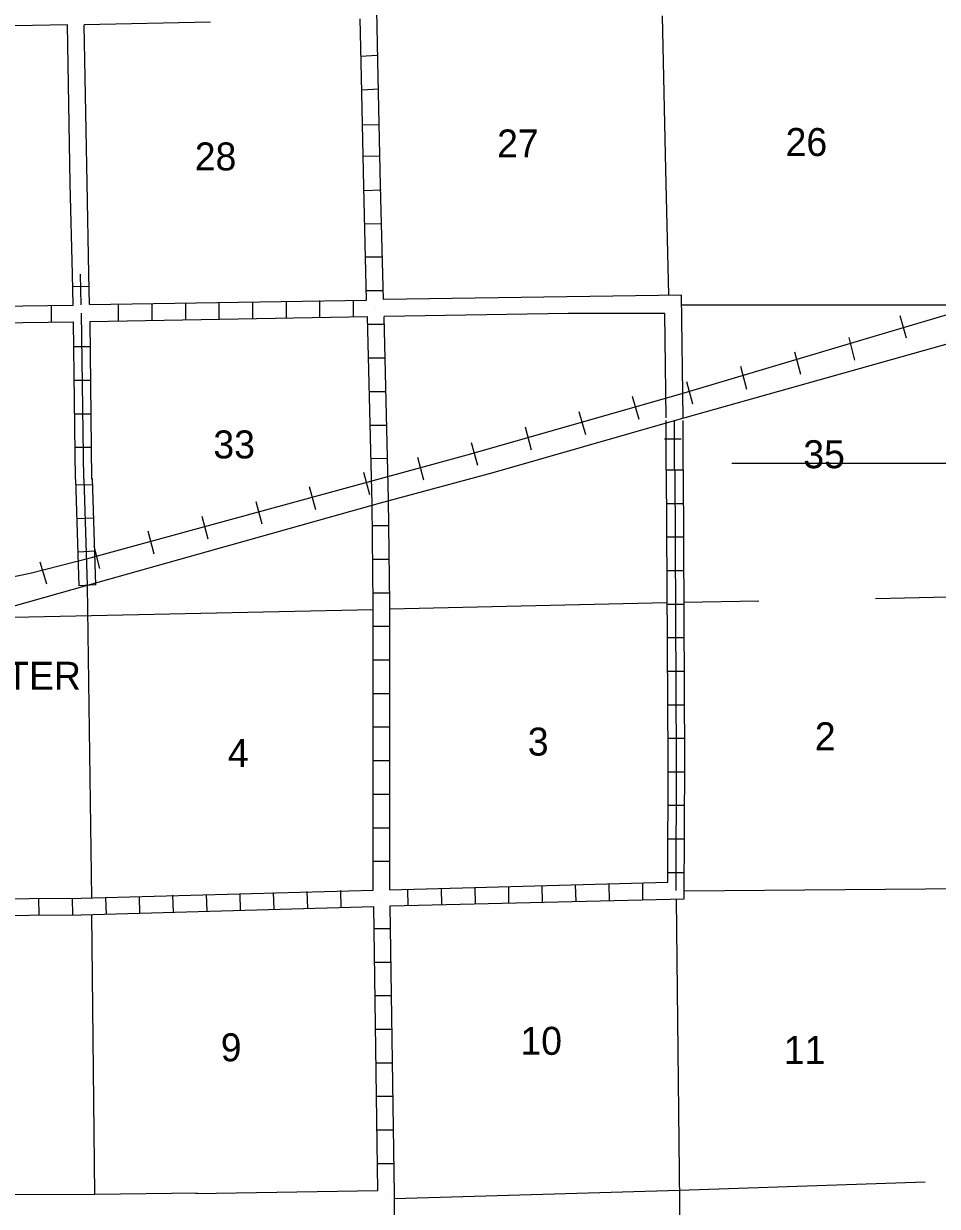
# Model space of a CAD drawing. Extents: x 1817418 to 2236108, y 15985408 to 16412015.
# Drawn here: x 1981149 to 1997488, y 16110217 to 16131359 of the extents above; entities that cross this region are included whole.
import ezdxf

# ---------------------------------------------------------------- set-up
doc = ezdxf.new("R2010")
doc.units = 0
for name, color, linetype in [('L1', 7, 'Continuous'), ('L10', 7, 'Continuous'), ('L11', 7, 'Continuous'), ('L13', 7, 'Continuous'), ('L14', 7, 'Continuous'), ('L15', 7, 'Continuous'), ('L16', 7, 'Continuous'), ('L5', 7, 'Continuous'), ('L8', 7, 'Continuous')]:
    doc.layers.add(name, color=color, linetype=linetype)

msp = doc.modelspace()

# ---------------------------------------------------------------- linework, layer by layer
at = {"layer": 'L1'}
msp.add_line((1993813, 16123502), (2005814, 16123502), dxfattribs=at)
at = {"layer": 'L10'}
for points in [[(1984492, 16131388), (1982234, 16131338)], [(1980592, 16110429), (1982424, 16110434)]]:
    msp.add_lwpolyline(points, dxfattribs=at)
at = {"layer": 'L11'}
for p, q in [((1981933, 16131338), (1976389, 16131231)), ((1981981, 16128502), (1981933, 16131338)), ((1982282, 16128513), (1982234, 16131338)), ((1982020, 16126881), (1981981, 16128502)), ((1982317, 16126883), (1982282, 16128513)), ((1992942, 16124310), (1992911, 16126504)), ((1992641, 16124310), (1992614, 16126179)), ((1982424, 16110434), (1984251, 16110460)), ((1984230, 16110450), (1987482, 16110503))]:
    msp.add_line(p, q, dxfattribs=at)
for points in [[(1992911, 16126504), (1987583, 16126427)], [(1992614, 16126179), (1990888, 16126179), (1987598, 16126126)]]:
    msp.add_lwpolyline(points, dxfattribs=at)
at = {"layer": 'L13'}
for p, q in [((1992630, 16128745), (1992571, 16131500)), ((1992688, 16126517), (1992630, 16128745)), ((1997942, 16121110), (1996379, 16121078)), ((1987398, 16120883), (1979990, 16120725)), ((1992656, 16121005), (1987699, 16120894)), ((1994298, 16121036), (1992957, 16121010)), ((1992817, 16115710), (1992887, 16109522)), ((1997271, 16110650), (1992875, 16110503)), ((1992875, 16110503), (1987783, 16110349))]:
    msp.add_line(p, q, dxfattribs=at)
for points in [[(1997844, 16126329), (1992915, 16126329)], [(1982371, 16115735), (1982292, 16121311)], [(1992964, 16115860), (1997990, 16115902)], [(1982424, 16110434), (1982371, 16115429)]]:
    msp.add_lwpolyline(points, dxfattribs=at)
at = {"layer": 'L15'}
for p, q in [((1996938, 16125736), (1996822, 16126137)), ((1996014, 16125345), (1995909, 16125746)), ((1995048, 16125086), (1994937, 16125487)), ((1994082, 16124817), (1993971, 16125229)), ((1993116, 16124558), (1993005, 16124959)), ((1992155, 16124283), (1992039, 16124695)), ((1991199, 16124009), (1991083, 16124421)), ((1990233, 16123734), (1990122, 16124146)), ((1989272, 16123460), (1989156, 16123866)), ((1988306, 16123201), (1988200, 16123602)), ((1987340, 16122937), (1987234, 16123333)), ((1986373, 16122668), (1986263, 16123080)), ((1985413, 16122409), (1985307, 16122810)), ((1984446, 16122145), (1984341, 16122546)), ((1983480, 16121876), (1983374, 16122288)), ((1982514, 16121617), (1982408, 16122018)), ((1981564, 16121337), (1981447, 16121733))]:
    msp.add_line(p, q, dxfattribs=at)
msp.add_lwpolyline([(1949932, 16120725), (1951975, 16120767), (1956532, 16120820), (1962192, 16120920), (1966901, 16120941), (1972582, 16121042), (1974214, 16121036), (1976996, 16121137), (1979557, 16121142), (1980022, 16121279), (1981263, 16121538), (1982340, 16121812), (1989082, 16123650), (1992899, 16124743), (1996342, 16125767), (2001331, 16127246)], dxfattribs=at)
at = {"layer": 'L5'}
for p, q in [((1992788, 16124262), (1998016, 16125736)), ((1989547, 16123333), (1992788, 16124262)), ((1987530, 16122795), (1989547, 16123333)), ((1982292, 16121321), (1987530, 16122795)), ((1980724, 16120883), (1982292, 16121321))]:
    msp.add_line(p, q, dxfattribs=at)
at = {"layer": 'L8'}
for p, q in [((1987171, 16130778), (1987472, 16130794)), ((1987197, 16130176), (1987498, 16130192)), ((1987208, 16129553), (1987509, 16129558)), ((1987224, 16128988), (1987524, 16128993)), ((1987239, 16128376), (1987540, 16128386)), ((1987255, 16127779), (1987556, 16127784)), ((1987266, 16127188), (1987567, 16127188)), ((1982033, 16126327), (1982020, 16126881)), ((1982179, 16126334), (1982167, 16126879)), ((1982329, 16126337), (1982317, 16126883)), ((1982324, 16126661), (1982026, 16126655)), ((1982329, 16126337), (1987282, 16126417)), ((1985249, 16126084), (1985249, 16126385)), ((1985851, 16126100), (1985851, 16126401)), ((1986447, 16126110), (1986447, 16126411)), ((1987049, 16126121), (1987049, 16126417)), ((1987282, 16126586), (1987583, 16126586)), ((1976849, 16126258), (1982033, 16126327)), ((1981648, 16126026), (1981648, 16126327)), ((1982223, 16123217), (1982181, 16126184)), ((1982847, 16126042), (1982847, 16126343)), ((1983448, 16126063), (1983448, 16126359)), ((1984050, 16126068), (1984050, 16126369)), ((1984647, 16126079), (1984647, 16126380)), ((1987440, 16126279), (1987440, 16126279)), ((1976849, 16125963), (1982039, 16126026)), ((1982076, 16123217), (1982039, 16126026)), ((1982340, 16126036), (1987297, 16126121)), ((1982371, 16123217), (1982340, 16126036)), ((1987382, 16122768), (1987297, 16126121)), ((1987297, 16125984), (1987598, 16125984)), ((1987672, 16122853), (1987598, 16126126)), ((1982039, 16125588), (1982340, 16125588)), ((1987313, 16125387), (1987614, 16125387)), ((1982049, 16124986), (1982350, 16124986)), ((1987329, 16124785), (1987630, 16124785)), ((1982055, 16124384), (1982355, 16124384)), ((1987340, 16124183), (1987641, 16124183)), ((1992641, 16123386), (1992641, 16124262)), ((1992788, 16124262), (1992788, 16124262)), ((1992788, 16123386), (1992788, 16124262)), ((1992942, 16123386), (1992942, 16124262)), ((1992609, 16123935), (1992905, 16123935)), ((1982065, 16123787), (1982366, 16123787)), ((1987356, 16123587), (1987656, 16123592)), ((1982139, 16121311), (1982081, 16123212)), ((1982223, 16123217), (1982223, 16123217)), ((1982234, 16123217), (1982234, 16123217)), ((1982292, 16121321), (1982234, 16123217)), ((1982440, 16121327), (1982382, 16123227)), ((1987514, 16123301), (1987514, 16123301)), ((1987524, 16123301), (1987524, 16123301)), ((1992646, 16123386), (1992947, 16123386)), ((1992788, 16123386), (1992788, 16123386)), ((1992799, 16123386), (1992799, 16123386)), ((1982382, 16123117), (1982081, 16123111)), ((1987530, 16122795), (1987530, 16122795)), ((1987699, 16120983), (1987672, 16122853)), ((1987398, 16120983), (1987382, 16122768)), ((1992646, 16122784), (1992947, 16122784)), ((1982408, 16122520), (1982107, 16122509)), ((1987382, 16122388), (1987683, 16122388)), ((1992656, 16122187), (1992957, 16122187)), ((1982424, 16121929), (1982123, 16121913)), ((1987392, 16121786), (1987688, 16121786)), ((1992656, 16121585), (1992957, 16121585)), ((1982440, 16121327), (1982139, 16121311)), ((1982292, 16121321), (1982292, 16121321)), ((1987398, 16121184), (1987699, 16121184)), ((1987398, 16115867), (1987398, 16120983)), ((1987551, 16120983), (1987551, 16120983)), ((1987699, 16115878), (1987699, 16120983)), ((1992656, 16120983), (1992957, 16120983)), ((1987398, 16120587), (1987699, 16120587)), ((1992667, 16120387), (1992963, 16120387)), ((1987398, 16119986), (1987699, 16119986)), ((1992667, 16119785), (1992963, 16119785)), ((1987398, 16119384), (1987699, 16119384)), ((1992667, 16119183), (1992963, 16119183)), ((1987398, 16118787), (1987699, 16118787)), ((1992672, 16118586), (1992973, 16118586)), ((1987398, 16118185), (1987699, 16118185)), ((1992672, 16117984), (1992973, 16117984)), ((1987398, 16117583), (1987699, 16117583)), ((1992672, 16117388), (1992973, 16117388)), ((1987398, 16116986), (1987699, 16116986)), ((1992667, 16116786), (1992963, 16116786)), ((1987398, 16116385), (1987699, 16116385)), ((1992667, 16116184), (1992963, 16116184)), ((1985613, 16115825), (1985624, 16115529)), ((1986215, 16115846), (1986226, 16115545)), ((1986817, 16115862), (1986822, 16115561)), ((1987699, 16115878), (1992667, 16116010)), ((1988015, 16115883), (1988021, 16115587)), ((1988617, 16115904), (1988623, 16115603)), ((1989214, 16115920), (1989225, 16115619)), ((1989816, 16115936), (1989821, 16115635)), ((1990413, 16115952), (1990423, 16115651)), ((1991014, 16115967), (1991025, 16115666)), ((1991616, 16115978), (1991622, 16115677)), ((1992213, 16115994), (1992213, 16115693)), ((1992815, 16115862), (1992815, 16115862)), ((1981416, 16115725), (1981421, 16115429)), ((1982018, 16115725), (1982023, 16115429)), ((1982614, 16115735), (1982625, 16115434)), ((1983216, 16115751), (1983221, 16115461)), ((1983813, 16115777), (1983823, 16115476)), ((1984415, 16115793), (1984425, 16115492)), ((1985017, 16115809), (1985022, 16115508)), ((1987551, 16115725), (1987551, 16115725)), ((1987704, 16115587), (1992961, 16115714)), ((1987482, 16110503), (1987408, 16115577)), ((1987783, 16110434), (1987704, 16115587)), ((1987408, 16115186), (1987704, 16115186)), ((1987414, 16114584), (1987715, 16114584)), ((1987424, 16113987), (1987725, 16113987)), ((1987429, 16113385), (1987730, 16113385)), ((1987451, 16112784), (1987746, 16112784)), ((1987456, 16112187), (1987757, 16112187)), ((1987466, 16111585), (1987767, 16111585)), ((1987472, 16110983), (1987773, 16110983)), ((1987630, 16110434), (1987630, 16110434))]:
    msp.add_line(p, q, dxfattribs=at)
for points in [[(1987487, 16130408), (1987463, 16131593)], [(1987192, 16130403), (1987165, 16131443)], [(1987234, 16128444), (1987192, 16130403)], [(1987530, 16128460), (1987487, 16130408)], [(1987282, 16126417), (1987234, 16128444)], [(1987583, 16126427), (1987530, 16128460)], [(1992667, 16116010), (1992672, 16118196), (1992646, 16123386)], [(1992815, 16115862), (1992825, 16118196), (1992799, 16123386)], [(1992961, 16115714), (1992973, 16118196), (1992947, 16123386)], [(1978459, 16115703), (1982176, 16115725), (1987398, 16115867)], [(1978464, 16115402), (1982176, 16115429), (1987408, 16115577)], [(1987862, 16105402), (1987847, 16107604), (1987783, 16109721), (1987783, 16110434)]]:
    msp.add_lwpolyline(points, dxfattribs=at)

# ---------------------------------------------------------------- texts
at = {"layer": 'L14'}
for s, p in [('27', (1989615, 16128967)), ('26', (1994774, 16128993)), ('28', (1984209, 16128735)), ('33', (1984541, 16123587)), ('35', (1995090, 16123412)), ('3', (1990164, 16118275)), ('2', (1995296, 16118370)), ('4', (1984800, 16118069)), ('9', (1984673, 16112810)), ('10', (1990032, 16112926)), ('11', (1994742, 16112762))]:
    msp.add_text(s, height=500, rotation=360, dxfattribs=at).set_placement(p)
at = {"layer": 'L16'}
msp.add_text('MANCHESTER', height=500, rotation=360, dxfattribs=at).set_placement((1977493, 16119452))

doc.saveas('drawing.dxf')
